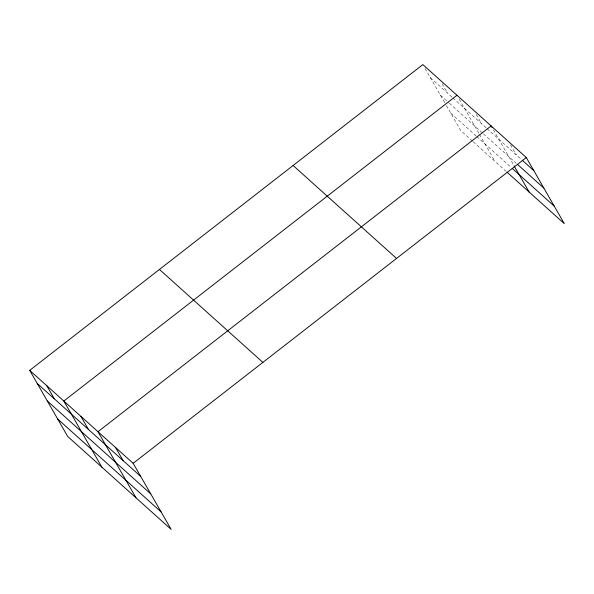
<?xml version="1.0" encoding="UTF-8"?>
<svg xmlns="http://www.w3.org/2000/svg" width="594" height="594" viewBox="0 0 594 594"><rect width="100%" height="100%" fill="white"/><g stroke="black" fill="none" stroke-linecap="round" stroke-linejoin="round"><path stroke-width="0.45" stroke-dasharray="2.97 2.23" d="M430.368 77.695L452.22 97.319M452.903 97.936L486.36 127.992M487.043 128.608L521.643 159.697M440.429 95.181L448.619 102.547M449.302 103.156L482.759 133.212M483.442 133.828L516.149 163.209M450.787 113.202L476.054 135.9M476.737 136.516L510.877 167.181M472.453 141.12L460.847 130.695L445.381 103.802M473.136 141.736L506.593 171.792M510.476 144.817L516.238 154.834M493.332 129.789L513.662 165.139M476.262 114.456L481.578 123.701M459.192 99.116L479.068 133.687M479.521 134.474L494.988 161.368M442.122 83.784L447.438 93.028M425.052 68.451L444.928 103.022"/><path stroke-width="0.89" d="M29.7 370.366L133.153 463.305L171.161 529.403L67.709 436.464L29.7 370.366L422.839 64.598L526.291 157.536L564.3 223.634L507.276 172.409M456.979 95.27L63.84 401.032L101.849 467.129M133.153 463.305L526.291 157.536M522.319 160.298L533.82 170.634M517.5 164.427L543.881 188.127M512.243 168.414L554.239 206.148M293.102 165.503L396.554 258.442M159.437 269.461L262.89 362.399M37.229 383.457L140.681 476.395M47.29 400.95L150.742 493.889M57.648 418.97L161.1 511.909M492.003 127.48L491.119 125.943L97.98 431.704L135.989 497.802M514.114 165.926L529.128 192.033M115.57 447.505L123.099 460.595M80.91 416.372L88.439 429.462M46.77 385.699L54.299 398.789"/></g></svg>
